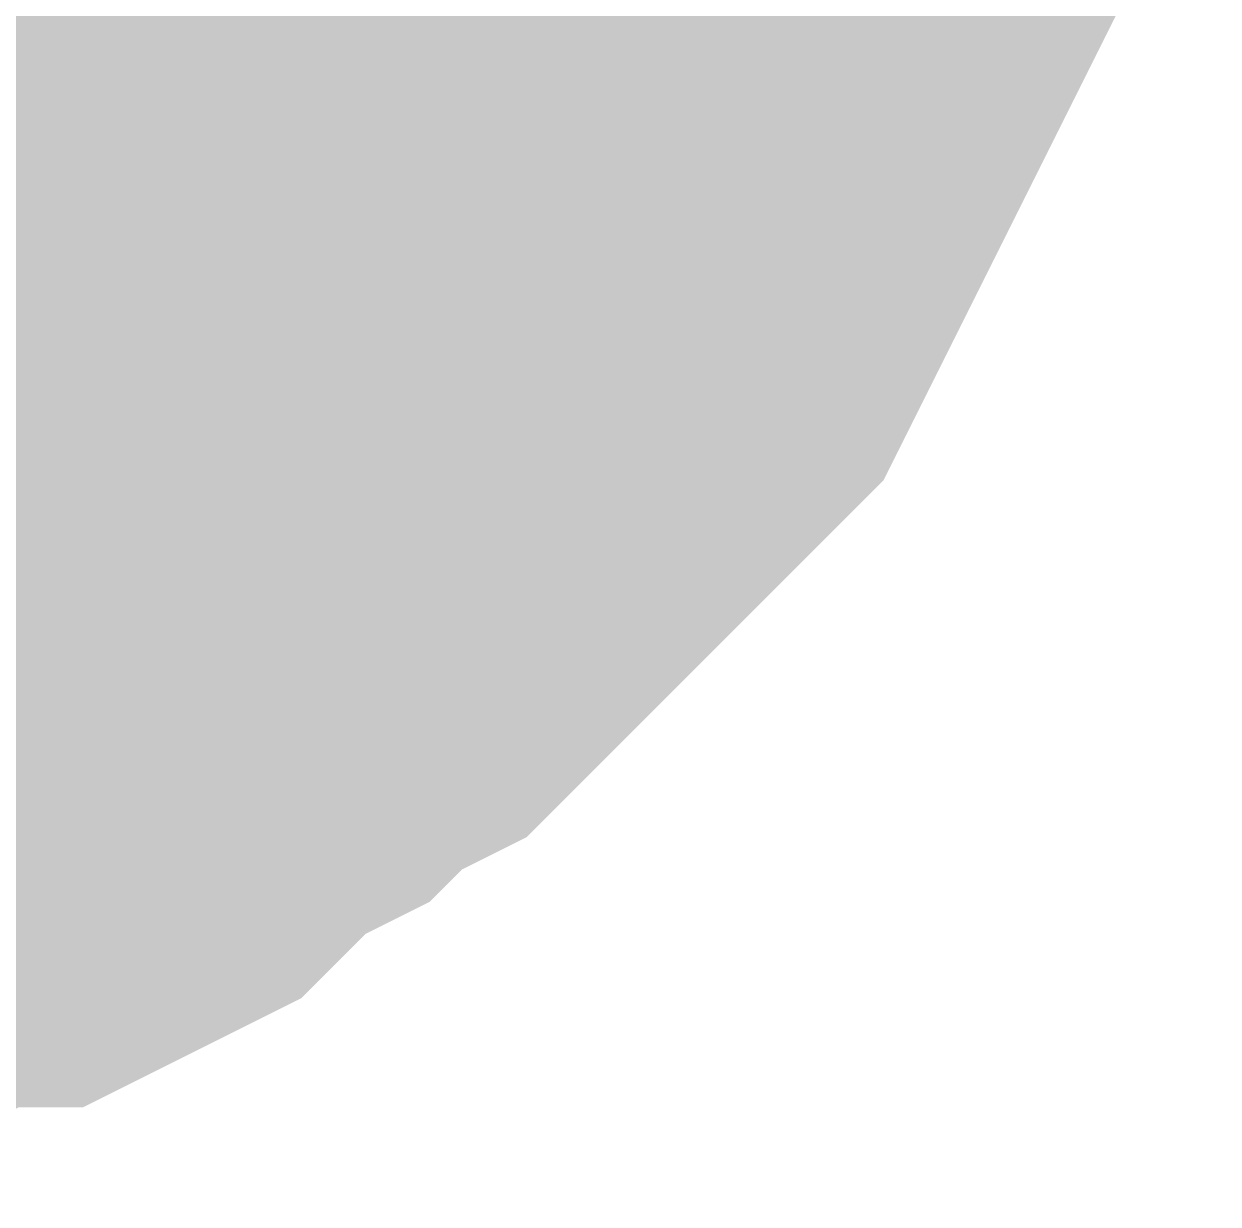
# Model space of a CAD drawing. Header units: inches. Extents: x 0 to 594, y 0 to 420.
# Drawn here: x 245.2415 to 245.6564, y 176.8473 to 177.2574 of the extents above; entities that cross this region are included whole.
import ezdxf

# ---------------------------------------------------------------- set-up
doc = ezdxf.new("R2010")
doc.units = ezdxf.units.IN
doc.layers.add('Sheet', color=255, linetype='Continuous')

msp = doc.modelspace()

# ---------------------------------------------------------------- linework, layer by layer
at = {"layer": 'Sheet'}
msp.add_lwpolyline([(244.74601, 177.50001, 0.508, 0.508, 1), (245.25401, 177.50001, 0.508, 0.508, 1)], format="xyseb", close=True, dxfattribs=at)
for points in [[(245.50656, 177.42268, 0.29972, 0.29972, 0), (245.50656, 177.40028, 0.29972, 0.29972, 0), (245.50656, 177.36668, 0.29972, 0.29972, 0), (245.49536, 177.34428, 0.29972, 0.29972, 0), (245.48416, 177.32189, 0.29972, 0.29972, 0), (245.47296, 177.29949, 0.29972, 0.29972, 0), (245.46177, 177.27709, 0.29972, 0.29972, 0), (245.45057, 177.25469, 0.29972, 0.29972, 0), (245.43937, 177.2323, 0.29972, 0.29972, 0), (245.42817, 177.2099, 0.29972, 0.29972, 0), (245.41697, 177.1875, 0.29972, 0.29972, 0), (245.39457, 177.1651, 0.29972, 0.29972, 0), (245.38337, 177.1539, 0.29972, 0.29972, 0), (245.36097, 177.13151, 0.29972, 0.29972, 0), (245.34977, 177.12031, 0.29972, 0.29972, 0), (245.32738, 177.09791, 0.29972, 0.29972, 0), (245.30498, 177.08671, 0.29972, 0.29972, 0), (245.29378, 177.07551, 0.29972, 0.29972, 0), (245.27138, 177.06431, 0.29972, 0.29972, 0), (245.24898, 177.04192, 0.29972, 0.29972, 0), (245.22658, 177.03072, 0.29972, 0.29972, 0), (245.20419, 177.03072, 0.29972, 0.29972, 0), (245.18179, 177.01952, 0.29972, 0.29972, 0), (245.15939, 177.00832, 0.29972, 0.29972, 0), (245.12579, 176.99712, 0.29972, 0.29972, 0), (245.10339, 176.99712, 0.29972, 0.29972, 0), (245.081, 176.99712, 0.29972, 0.29972, 0)], [(245.50656, 177.42268, 0.29972, 0.29972, 0), (245.50656, 177.40028, 0.29972, 0.29972, 0), (245.50656, 177.36668, 0.29972, 0.29972, 0), (245.49536, 177.34428, 0.29972, 0.29972, 0), (245.48416, 177.32189, 0.29972, 0.29972, 0), (245.47296, 177.29949, 0.29972, 0.29972, 0), (245.46177, 177.27709, 0.29972, 0.29972, 0), (245.45057, 177.25469, 0.29972, 0.29972, 0), (245.43937, 177.2323, 0.29972, 0.29972, 0), (245.42817, 177.2099, 0.29972, 0.29972, 0), (245.41697, 177.1875, 0.29972, 0.29972, 0), (245.39457, 177.1651, 0.29972, 0.29972, 0), (245.38337, 177.1539, 0.29972, 0.29972, 0), (245.36097, 177.13151, 0.29972, 0.29972, 0), (245.34977, 177.12031, 0.29972, 0.29972, 0), (245.32738, 177.09791, 0.29972, 0.29972, 0), (245.30498, 177.08671, 0.29972, 0.29972, 0), (245.29378, 177.07551, 0.29972, 0.29972, 0), (245.27138, 177.06431, 0.29972, 0.29972, 0), (245.24898, 177.04192, 0.29972, 0.29972, 0), (245.22658, 177.03072, 0.29972, 0.29972, 0), (245.20419, 177.03072, 0.29972, 0.29972, 0), (245.18179, 177.01952, 0.29972, 0.29972, 0), (245.15939, 177.00832, 0.29972, 0.29972, 0), (245.12579, 176.99712, 0.29972, 0.29972, 0), (245.10339, 176.99712, 0.29972, 0.29972, 0), (245.081, 176.99712, 0.29972, 0.29972, 0)], [(245.50656, 177.42268, 0.29972, 0.29972, 0), (245.50656, 177.40028, 0.29972, 0.29972, 0), (245.50656, 177.36668, 0.29972, 0.29972, 0), (245.49536, 177.34428, 0.29972, 0.29972, 0), (245.48416, 177.32189, 0.29972, 0.29972, 0), (245.47296, 177.29949, 0.29972, 0.29972, 0), (245.46177, 177.27709, 0.29972, 0.29972, 0), (245.45057, 177.25469, 0.29972, 0.29972, 0), (245.43937, 177.2323, 0.29972, 0.29972, 0), (245.42817, 177.2099, 0.29972, 0.29972, 0), (245.41697, 177.1875, 0.29972, 0.29972, 0), (245.39457, 177.1651, 0.29972, 0.29972, 0), (245.38337, 177.1539, 0.29972, 0.29972, 0), (245.36097, 177.13151, 0.29972, 0.29972, 0), (245.34977, 177.12031, 0.29972, 0.29972, 0), (245.32738, 177.09791, 0.29972, 0.29972, 0), (245.30498, 177.08671, 0.29972, 0.29972, 0), (245.29378, 177.07551, 0.29972, 0.29972, 0), (245.27138, 177.06431, 0.29972, 0.29972, 0), (245.24898, 177.04192, 0.29972, 0.29972, 0), (245.22658, 177.03072, 0.29972, 0.29972, 0), (245.20419, 177.03072, 0.29972, 0.29972, 0), (245.18179, 177.01952, 0.29972, 0.29972, 0), (245.15939, 177.00832, 0.29972, 0.29972, 0), (245.12579, 176.99712, 0.29972, 0.29972, 0), (245.10339, 176.99712, 0.29972, 0.29972, 0), (245.081, 176.99712, 0.29972, 0.29972, 0)], [(245.50656, 177.42268, 0.29972, 0.29972, 0), (245.50656, 177.40028, 0.29972, 0.29972, 0), (245.50656, 177.36668, 0.29972, 0.29972, 0), (245.49536, 177.34428, 0.29972, 0.29972, 0), (245.48416, 177.32189, 0.29972, 0.29972, 0), (245.47296, 177.29949, 0.29972, 0.29972, 0), (245.46177, 177.27709, 0.29972, 0.29972, 0), (245.45057, 177.25469, 0.29972, 0.29972, 0), (245.43937, 177.2323, 0.29972, 0.29972, 0), (245.42817, 177.2099, 0.29972, 0.29972, 0), (245.41697, 177.1875, 0.29972, 0.29972, 0), (245.39457, 177.1651, 0.29972, 0.29972, 0), (245.38337, 177.1539, 0.29972, 0.29972, 0), (245.36097, 177.13151, 0.29972, 0.29972, 0), (245.34977, 177.12031, 0.29972, 0.29972, 0), (245.32738, 177.09791, 0.29972, 0.29972, 0), (245.30498, 177.08671, 0.29972, 0.29972, 0), (245.29378, 177.07551, 0.29972, 0.29972, 0), (245.27138, 177.06431, 0.29972, 0.29972, 0), (245.24898, 177.04192, 0.29972, 0.29972, 0), (245.22658, 177.03072, 0.29972, 0.29972, 0), (245.20419, 177.03072, 0.29972, 0.29972, 0), (245.18179, 177.01952, 0.29972, 0.29972, 0), (245.15939, 177.00832, 0.29972, 0.29972, 0), (245.12579, 176.99712, 0.29972, 0.29972, 0), (245.10339, 176.99712, 0.29972, 0.29972, 0), (245.081, 176.99712, 0.29972, 0.29972, 0)], [(245.50656, 177.42268, 0.29972, 0.29972, 0), (245.50656, 177.40028, 0.29972, 0.29972, 0), (245.50656, 177.36668, 0.29972, 0.29972, 0), (245.49536, 177.34428, 0.29972, 0.29972, 0), (245.48416, 177.32189, 0.29972, 0.29972, 0), (245.47296, 177.29949, 0.29972, 0.29972, 0), (245.46177, 177.27709, 0.29972, 0.29972, 0), (245.45057, 177.25469, 0.29972, 0.29972, 0), (245.43937, 177.2323, 0.29972, 0.29972, 0), (245.42817, 177.2099, 0.29972, 0.29972, 0), (245.41697, 177.1875, 0.29972, 0.29972, 0), (245.39457, 177.1651, 0.29972, 0.29972, 0), (245.38337, 177.1539, 0.29972, 0.29972, 0), (245.36097, 177.13151, 0.29972, 0.29972, 0), (245.34977, 177.12031, 0.29972, 0.29972, 0), (245.32738, 177.09791, 0.29972, 0.29972, 0), (245.30498, 177.08671, 0.29972, 0.29972, 0), (245.29378, 177.07551, 0.29972, 0.29972, 0), (245.27138, 177.06431, 0.29972, 0.29972, 0), (245.24898, 177.04192, 0.29972, 0.29972, 0), (245.22658, 177.03072, 0.29972, 0.29972, 0), (245.20419, 177.03072, 0.29972, 0.29972, 0), (245.18179, 177.01952, 0.29972, 0.29972, 0), (245.15939, 177.00832, 0.29972, 0.29972, 0), (245.12579, 176.99712, 0.29972, 0.29972, 0), (245.10339, 176.99712, 0.29972, 0.29972, 0), (245.081, 176.99712, 0.29972, 0.29972, 0)], [(245.50656, 177.42268, 0.29972, 0.29972, 0), (245.50656, 177.40028, 0.29972, 0.29972, 0), (245.50656, 177.36668, 0.29972, 0.29972, 0), (245.49536, 177.34428, 0.29972, 0.29972, 0), (245.48416, 177.32189, 0.29972, 0.29972, 0), (245.47296, 177.29949, 0.29972, 0.29972, 0), (245.46177, 177.27709, 0.29972, 0.29972, 0), (245.45057, 177.25469, 0.29972, 0.29972, 0), (245.43937, 177.2323, 0.29972, 0.29972, 0), (245.42817, 177.2099, 0.29972, 0.29972, 0), (245.41697, 177.1875, 0.29972, 0.29972, 0), (245.39457, 177.1651, 0.29972, 0.29972, 0), (245.38337, 177.1539, 0.29972, 0.29972, 0), (245.36097, 177.13151, 0.29972, 0.29972, 0), (245.34977, 177.12031, 0.29972, 0.29972, 0), (245.32738, 177.09791, 0.29972, 0.29972, 0), (245.30498, 177.08671, 0.29972, 0.29972, 0), (245.29378, 177.07551, 0.29972, 0.29972, 0), (245.27138, 177.06431, 0.29972, 0.29972, 0), (245.24898, 177.04192, 0.29972, 0.29972, 0), (245.22658, 177.03072, 0.29972, 0.29972, 0), (245.20419, 177.03072, 0.29972, 0.29972, 0), (245.18179, 177.01952, 0.29972, 0.29972, 0), (245.15939, 177.00832, 0.29972, 0.29972, 0), (245.12579, 176.99712, 0.29972, 0.29972, 0), (245.10339, 176.99712, 0.29972, 0.29972, 0), (245.081, 176.99712, 0.29972, 0.29972, 0)], [(245.50656, 177.42268, 0.29972, 0.29972, 0), (245.50656, 177.40028, 0.29972, 0.29972, 0), (245.50656, 177.36668, 0.29972, 0.29972, 0), (245.49536, 177.34428, 0.29972, 0.29972, 0), (245.48416, 177.32189, 0.29972, 0.29972, 0), (245.47296, 177.29949, 0.29972, 0.29972, 0), (245.46177, 177.27709, 0.29972, 0.29972, 0), (245.45057, 177.25469, 0.29972, 0.29972, 0), (245.43937, 177.2323, 0.29972, 0.29972, 0), (245.42817, 177.2099, 0.29972, 0.29972, 0), (245.41697, 177.1875, 0.29972, 0.29972, 0), (245.39457, 177.1651, 0.29972, 0.29972, 0), (245.38337, 177.1539, 0.29972, 0.29972, 0), (245.36097, 177.13151, 0.29972, 0.29972, 0), (245.34977, 177.12031, 0.29972, 0.29972, 0), (245.32738, 177.09791, 0.29972, 0.29972, 0), (245.30498, 177.08671, 0.29972, 0.29972, 0), (245.29378, 177.07551, 0.29972, 0.29972, 0), (245.27138, 177.06431, 0.29972, 0.29972, 0), (245.24898, 177.04192, 0.29972, 0.29972, 0), (245.22658, 177.03072, 0.29972, 0.29972, 0), (245.20419, 177.03072, 0.29972, 0.29972, 0), (245.18179, 177.01952, 0.29972, 0.29972, 0), (245.15939, 177.00832, 0.29972, 0.29972, 0), (245.12579, 176.99712, 0.29972, 0.29972, 0), (245.10339, 176.99712, 0.29972, 0.29972, 0), (245.081, 176.99712, 0.29972, 0.29972, 0)], [(245.48416, 177.32189, 0.09906, 0.09906, 0), (245.47296, 177.29949, 0.09906, 0.09906, 0), (245.46177, 177.27709, 0.09906, 0.09906, 0), (245.45057, 177.25469, 0.09906, 0.09906, 0), (245.43937, 177.2323, 0.09906, 0.09906, 0), (245.42817, 177.2099, 0.09906, 0.09906, 0), (245.41697, 177.1875, 0.09906, 0.09906, 0), (245.39457, 177.1651, 0.09906, 0.09906, 0), (245.38337, 177.1539, 0.09906, 0.09906, 0), (245.36097, 177.13151, 0.09906, 0.09906, 0), (245.34977, 177.12031, 0.09906, 0.09906, 0), (245.32738, 177.09791, 0.09906, 0.09906, 0), (245.30498, 177.08671, 0.09906, 0.09906, 0), (245.29378, 177.07551, 0.09906, 0.09906, 0), (245.27138, 177.06431, 0.09906, 0.09906, 0), (245.24898, 177.04192, 0.09906, 0.09906, 0), (245.22658, 177.03072, 0.09906, 0.09906, 0), (245.20419, 177.03072, 0.09906, 0.09906, 0), (245.18179, 177.01952, 0.09906, 0.09906, 0)], [(245.48416, 177.32189, 0.09906, 0.09906, 0), (245.47296, 177.29949, 0.09906, 0.09906, 0), (245.46177, 177.27709, 0.09906, 0.09906, 0), (245.45057, 177.25469, 0.09906, 0.09906, 0), (245.43937, 177.2323, 0.09906, 0.09906, 0), (245.42817, 177.2099, 0.09906, 0.09906, 0), (245.41697, 177.1875, 0.09906, 0.09906, 0), (245.39457, 177.1651, 0.09906, 0.09906, 0), (245.38337, 177.1539, 0.09906, 0.09906, 0), (245.36097, 177.13151, 0.09906, 0.09906, 0), (245.34977, 177.12031, 0.09906, 0.09906, 0), (245.32738, 177.09791, 0.09906, 0.09906, 0), (245.30498, 177.08671, 0.09906, 0.09906, 0), (245.29378, 177.07551, 0.09906, 0.09906, 0), (245.27138, 177.06431, 0.09906, 0.09906, 0), (245.24898, 177.04192, 0.09906, 0.09906, 0), (245.22658, 177.03072, 0.09906, 0.09906, 0), (245.20419, 177.03072, 0.09906, 0.09906, 0), (245.18179, 177.01952, 0.09906, 0.09906, 0)], [(245.48416, 177.32189, 0.09906, 0.09906, 0), (245.47296, 177.29949, 0.09906, 0.09906, 0), (245.46177, 177.27709, 0.09906, 0.09906, 0), (245.45057, 177.25469, 0.09906, 0.09906, 0), (245.43937, 177.2323, 0.09906, 0.09906, 0), (245.42817, 177.2099, 0.09906, 0.09906, 0), (245.41697, 177.1875, 0.09906, 0.09906, 0), (245.39457, 177.1651, 0.09906, 0.09906, 0), (245.38337, 177.1539, 0.09906, 0.09906, 0), (245.36097, 177.13151, 0.09906, 0.09906, 0), (245.34977, 177.12031, 0.09906, 0.09906, 0), (245.32738, 177.09791, 0.09906, 0.09906, 0), (245.30498, 177.08671, 0.09906, 0.09906, 0), (245.29378, 177.07551, 0.09906, 0.09906, 0), (245.27138, 177.06431, 0.09906, 0.09906, 0), (245.24898, 177.04192, 0.09906, 0.09906, 0), (245.22658, 177.03072, 0.09906, 0.09906, 0), (245.20419, 177.03072, 0.09906, 0.09906, 0), (245.18179, 177.01952, 0.09906, 0.09906, 0)], [(245.48416, 177.32189, 0.09906, 0.09906, 0), (245.47296, 177.29949, 0.09906, 0.09906, 0), (245.46177, 177.27709, 0.09906, 0.09906, 0), (245.45057, 177.25469, 0.09906, 0.09906, 0), (245.43937, 177.2323, 0.09906, 0.09906, 0), (245.42817, 177.2099, 0.09906, 0.09906, 0), (245.41697, 177.1875, 0.09906, 0.09906, 0), (245.39457, 177.1651, 0.09906, 0.09906, 0), (245.38337, 177.1539, 0.09906, 0.09906, 0), (245.36097, 177.13151, 0.09906, 0.09906, 0), (245.34977, 177.12031, 0.09906, 0.09906, 0), (245.32738, 177.09791, 0.09906, 0.09906, 0), (245.30498, 177.08671, 0.09906, 0.09906, 0), (245.29378, 177.07551, 0.09906, 0.09906, 0), (245.27138, 177.06431, 0.09906, 0.09906, 0), (245.24898, 177.04192, 0.09906, 0.09906, 0), (245.22658, 177.03072, 0.09906, 0.09906, 0), (245.20419, 177.03072, 0.09906, 0.09906, 0), (245.18179, 177.01952, 0.09906, 0.09906, 0)], [(245.48416, 177.32189, 0.09906, 0.09906, 0), (245.47296, 177.29949, 0.09906, 0.09906, 0), (245.46177, 177.27709, 0.09906, 0.09906, 0), (245.45057, 177.25469, 0.09906, 0.09906, 0), (245.43937, 177.2323, 0.09906, 0.09906, 0), (245.42817, 177.2099, 0.09906, 0.09906, 0), (245.41697, 177.1875, 0.09906, 0.09906, 0), (245.39457, 177.1651, 0.09906, 0.09906, 0), (245.38337, 177.1539, 0.09906, 0.09906, 0), (245.36097, 177.13151, 0.09906, 0.09906, 0), (245.34977, 177.12031, 0.09906, 0.09906, 0), (245.32738, 177.09791, 0.09906, 0.09906, 0), (245.30498, 177.08671, 0.09906, 0.09906, 0), (245.29378, 177.07551, 0.09906, 0.09906, 0), (245.27138, 177.06431, 0.09906, 0.09906, 0), (245.24898, 177.04192, 0.09906, 0.09906, 0), (245.22658, 177.03072, 0.09906, 0.09906, 0), (245.20419, 177.03072, 0.09906, 0.09906, 0), (245.18179, 177.01952, 0.09906, 0.09906, 0)], [(245.48416, 177.32189, 0.09906, 0.09906, 0), (245.47296, 177.29949, 0.09906, 0.09906, 0), (245.46177, 177.27709, 0.09906, 0.09906, 0), (245.45057, 177.25469, 0.09906, 0.09906, 0), (245.43937, 177.2323, 0.09906, 0.09906, 0), (245.42817, 177.2099, 0.09906, 0.09906, 0), (245.41697, 177.1875, 0.09906, 0.09906, 0), (245.39457, 177.1651, 0.09906, 0.09906, 0), (245.38337, 177.1539, 0.09906, 0.09906, 0), (245.36097, 177.13151, 0.09906, 0.09906, 0), (245.34977, 177.12031, 0.09906, 0.09906, 0), (245.32738, 177.09791, 0.09906, 0.09906, 0), (245.30498, 177.08671, 0.09906, 0.09906, 0), (245.29378, 177.07551, 0.09906, 0.09906, 0), (245.27138, 177.06431, 0.09906, 0.09906, 0), (245.24898, 177.04192, 0.09906, 0.09906, 0), (245.22658, 177.03072, 0.09906, 0.09906, 0), (245.20419, 177.03072, 0.09906, 0.09906, 0), (245.18179, 177.01952, 0.09906, 0.09906, 0)], [(245.48416, 177.32189, 0.09906, 0.09906, 0), (245.47296, 177.29949, 0.09906, 0.09906, 0), (245.46177, 177.27709, 0.09906, 0.09906, 0), (245.45057, 177.25469, 0.09906, 0.09906, 0), (245.43937, 177.2323, 0.09906, 0.09906, 0), (245.42817, 177.2099, 0.09906, 0.09906, 0), (245.41697, 177.1875, 0.09906, 0.09906, 0), (245.39457, 177.1651, 0.09906, 0.09906, 0), (245.38337, 177.1539, 0.09906, 0.09906, 0), (245.36097, 177.13151, 0.09906, 0.09906, 0), (245.34977, 177.12031, 0.09906, 0.09906, 0), (245.32738, 177.09791, 0.09906, 0.09906, 0), (245.30498, 177.08671, 0.09906, 0.09906, 0), (245.29378, 177.07551, 0.09906, 0.09906, 0), (245.27138, 177.06431, 0.09906, 0.09906, 0), (245.24898, 177.04192, 0.09906, 0.09906, 0), (245.22658, 177.03072, 0.09906, 0.09906, 0), (245.20419, 177.03072, 0.09906, 0.09906, 0), (245.18179, 177.01952, 0.09906, 0.09906, 0)]]:
    msp.add_lwpolyline(points, format="xyseb", dxfattribs=at)

doc.saveas('drawing.dxf')
